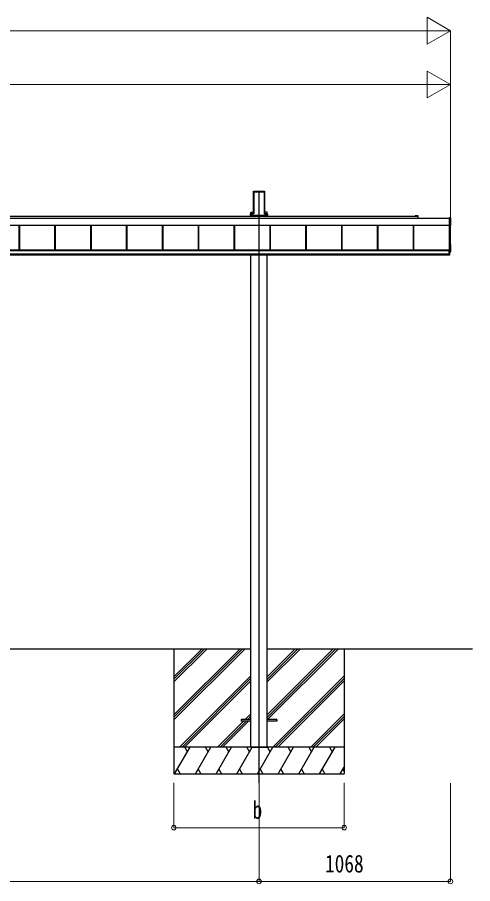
# Model space of a CAD drawing. Units: millimetres, scale not verified. Extents: x -12615 to 12615, y -8910 to 8910.
# Drawn here: x 2911 to 5452, y -5851 to -1011 of the extents above; entities that cross this region are included whole.
import ezdxf
from ezdxf.enums import TextEntityAlignment as Align

# ---------------------------------------------------------------- set-up
doc = ezdxf.new("R2010")
doc.units = ezdxf.units.MM
doc.header["$LTSCALE"] = 50
doc.layers.add('0-4_YKK_12', color=2, linetype='Continuous')
doc.layers.add('0-6_YKK_A1', color=4, linetype='Continuous')
doc.layers.add('0-7_YKK_D', color=6, linetype='Continuous', lineweight=18)
doc.styles.add('ＭＳ ゴシック', font='')
doc.styles.get('ＭＳ ゴシック').set_extended_font_data('MS Gothic')

msp = doc.modelspace()

# ---------------------------------------------------------------- linework, layer by layer
at = {"layer": '0-4_YKK_12'}
msp.add_line((4259.92, -5288), (4259.92, -1983.69), dxfattribs=at)
at = {"layer": '0-6_YKK_A1'}
for p, q in [((4229.03, -1983.19), (4228.68, -1988.69)), ((4229.47, -1983.65), (4229.03, -1983.19)), ((4229.53, -1982.72), (4231.57, -1982.72)), ((4229.53, -1982.72), (4229.97, -1983.19)), ((4230.04, -1984.21), (4230.04, -2099.34)), ((4231.88, -1983.05), (4231.57, -1982.72)), ((4231.88, -1983.05), (4287.96, -1983.05)), ((4287.96, -1983.05), (4288.27, -1982.72)), ((4288.27, -1982.72), (4290.31, -1982.72)), ((4289.79, -2099.34), (4289.79, -1984.21)), ((4289.87, -1983.19), (4290.31, -1982.72)), ((4290.81, -1983.19), (4290.37, -1983.65)), ((4290.81, -1983.19), (4291.15, -1988.69)), ((4228.67, -1989.04), (4228.67, -2105.71)), ((4229.55, -2099.66), (4229.55, -1984.54)), ((4232.42, -1986.19), (4287.42, -1986.19)), ((4232.42, -2107.55), (4232.42, -1986.19)), ((4290.29, -1984.54), (4290.29, -2099.66)), ((4291.17, -1989.04), (4291.17, -2105.71)), ((499.92, -2122.64), (5132.17, -2122.64)), ((4212.05, -2116.46), (4212.05, -2116.96)), ((4212.05, -2116.96), (4212.51, -2116.96)), ((4212.51, -2116.46), (4212.51, -2109.58)), ((4214.51, -2116.46), (4212.51, -2116.46)), ((4214.51, -2116.96), (4212.51, -2116.96)), ((4212.52, -2116.46), (4212.52, -2116.96)), ((4212.55, -2108.61), (4227.56, -2108.61)), ((4214.51, -2109.67), (4214.51, -2116.46)), ((4228.08, -2109.67), (4214.51, -2109.67)), ((4214.51, -2116.46), (4305.33, -2116.46)), ((4214.51, -2116.46), (4214.51, -2116.96)), ((4214.51, -2116.96), (4305.33, -2116.96)), ((4214.72, -2099.28), (4228.67, -2099.28)), ((4214.72, -2108.61), (4214.72, -2099.28)), ((4214.72, -2122.64), (4214.72, -2116.96)), ((4214.92, -2116.96), (4214.92, -2122.64)), ((4215.92, -2116.62), (4303.92, -2116.62)), ((4228.65, -2106.07), (4228.56, -2107.68)), ((4229.08, -2108.23), (4229.46, -2102.14)), ((4229.95, -2102.17), (4229.58, -2108.26)), ((4290.26, -2108.26), (4289.88, -2102.17)), ((4290.38, -2102.14), (4290.76, -2108.23)), ((4305.12, -2099.28), (4291.17, -2099.28)), ((4291.18, -2106.07), (4291.28, -2107.68)), ((4291.75, -2109.17), (4305.33, -2109.17)), ((4305.33, -2109.67), (4291.75, -2109.67)), ((4292.28, -2108.61), (4307.29, -2108.61)), ((4304.92, -2116.96), (4304.92, -2122.64)), ((4305.12, -2108.61), (4305.12, -2099.28)), ((4305.12, -2122.64), (4305.12, -2116.96)), ((4305.33, -2109.17), (4305.33, -2109.67)), ((4305.33, -2116.46), (4305.33, -2109.67)), ((4307.32, -2116.46), (4305.33, -2116.46)), ((4305.33, -2116.46), (4305.33, -2116.96)), ((4307.32, -2116.96), (4305.33, -2116.96)), ((4307.32, -2109.58), (4307.32, -2116.46)), ((4307.32, -2116.46), (4307.32, -2116.96)), ((4307.79, -2116.96), (4307.32, -2116.96)), ((4307.79, -2116.46), (4307.79, -2116.96)), ((5137.46, -2120.14), (5132.17, -2120.14)), ((5132.17, -2122.64), (5145.62, -2122.64)), ((5145.92, -2120.14), (5138.38, -2120.14)), ((5145.92, -2122.94), (5145.92, -2132.61)), ((5148.42, -2132.61), (5148.42, -2122.64)), ((328.92, -2172.55), (5321.42, -2172.55)), ((328.92, -2172.79), (5321.42, -2172.79)), ((347.92, -2132.61), (5321.42, -2132.61)), ((2921.42, -2310.7), (2921.42, -2172.79)), ((2924.02, -2310.7), (2924.02, -2172.79)), ((2924.42, -2310.7), (2924.42, -2172.79)), ((3121.42, -2310.7), (3121.42, -2172.79)), ((3124.02, -2310.7), (3124.02, -2172.79)), ((3124.42, -2310.7), (3124.42, -2172.79)), ((3321.42, -2310.7), (3321.42, -2172.79)), ((3321.42, -2310.7), (3321.42, -2172.79)), ((3324.02, -2310.7), (3324.02, -2172.79)), ((3324.02, -2310.7), (3324.02, -2172.79)), ((3324.42, -2310.7), (3324.42, -2172.79)), ((3521.42, -2310.7), (3521.42, -2172.79)), ((3524.02, -2310.7), (3524.02, -2172.79)), ((3524.42, -2310.7), (3524.42, -2172.79)), ((3721.42, -2310.7), (3721.42, -2172.79)), ((3724.02, -2310.7), (3724.02, -2172.79)), ((3724.42, -2310.7), (3724.42, -2172.79)), ((3921.42, -2310.7), (3921.42, -2172.79)), ((3924.02, -2310.7), (3924.02, -2172.79)), ((3924.42, -2310.7), (3924.42, -2172.79)), ((4121.42, -2310.7), (4121.42, -2172.79)), ((4124.02, -2310.7), (4124.02, -2172.79)), ((4124.42, -2310.7), (4124.42, -2172.79)), ((4321.42, -2310.7), (4321.42, -2172.79)), ((4324.02, -2310.7), (4324.02, -2172.79)), ((4324.42, -2310.7), (4324.42, -2172.79)), ((4521.42, -2310.7), (4521.42, -2172.79)), ((4524.02, -2310.7), (4524.02, -2172.79)), ((4524.42, -2310.7), (4524.42, -2172.79)), ((4721.42, -2310.7), (4721.42, -2172.79)), ((4724.02, -2310.7), (4724.02, -2172.79)), ((4724.42, -2310.7), (4724.42, -2172.79)), ((4921.42, -2310.7), (4921.42, -2172.79)), ((4924.02, -2310.7), (4924.02, -2172.79)), ((4924.42, -2310.7), (4924.42, -2172.79)), ((5121.42, -2310.7), (5121.42, -2172.79)), ((5124.02, -2310.7), (5124.02, -2172.79)), ((5124.42, -2310.7), (5124.42, -2172.79)), ((5321.42, -2173.82), (5321.42, -2174.32)), ((5321.42, -2174.32), (5328.95, -2173.86)), ((5322.92, -2337.97), (5322.92, -2174.23)), ((5327.92, -2319.94), (5327.92, -2173.92)), ((5329.42, -2173.05), (5329.42, -2132.03)), ((326.42, -2310.7), (5319.42, -2310.7)), ((326.42, -2312.71), (5319.42, -2312.71)), ((326.42, -2314.51), (5319.42, -2314.51)), ((326.42, -2314.51), (5319.42, -2314.51)), ((5322.92, -2310.44), (5319.42, -2310.44)), ((5327.92, -2319.94), (5322.92, -2319.94)), ((5322.92, -2321.49), (5328.95, -2321.13)), ((5328.95, -2278.8), (5327.92, -2278.73)), ((5329.42, -2320.32), (5329.42, -2279.29)), ((326.42, -2331.48), (5319.42, -2331.48)), ((326.42, -2337.97), (5319.42, -2337.97)), ((4214.72, -5088), (4214.72, -2337.97)), ((4305.12, -5088), (4305.12, -2337.97)), ((5322.92, -2332.88), (5319.42, -2332.88)), ((5322.92, -2339.5), (5319.42, -2339.5)), ((1431.12, -4538), (4214.72, -4538)), ((3784.92, -4538), (3784.92, -5238)), ((3784.92, -4907.18), (4154.1, -4538)), ((3784.92, -4921.32), (4168.24, -4538)), ((3784.92, -4935.46), (4182.38, -4538)), ((3784.92, -4723.33), (3970.25, -4538)), ((3784.92, -4709.19), (3956.11, -4538)), ((3784.92, -4695.05), (3941.96, -4538)), ((4305.12, -4538), (5452.11, -4538)), ((4305.12, -4907.48), (4674.6, -4538)), ((4305.12, -4921.62), (4688.74, -4538)), ((4305.12, -4723.63), (4490.75, -4538)), ((4305.12, -4709.49), (4476.61, -4538)), ((4305.12, -4695.35), (4462.46, -4538)), ((4307.38, -4933.5), (4702.88, -4538)), ((4734.92, -4538), (4734.92, -5238)), ((3816.23, -5088), (4214.72, -4689.51)), ((4336.73, -5088), (4734.92, -4689.81)), ((3830.37, -5088), (4214.72, -4703.65)), ((3844.51, -5088), (4214.72, -4717.8)), ((4350.87, -5088), (4734.92, -4703.95)), ((4365.01, -5088), (4734.92, -4718.1)), ((4159.72, -4933.5), (4159.72, -4942.5)), ((4214.72, -4933.5), (4159.72, -4933.5)), ((4182.86, -4933.5), (4214.72, -4901.64)), ((4197, -4933.5), (4214.72, -4915.78)), ((4211.14, -4933.5), (4214.72, -4929.93)), ((4359.72, -4933.5), (4304.72, -4933.5)), ((4359.72, -4933.5), (4359.72, -4942.5)), ((4548.86, -5088), (4734.92, -4901.94)), ((4563, -5088), (4734.92, -4916.08)), ((4577.14, -5088), (4734.92, -4930.23)), ((4028.36, -5088), (4173.86, -4942.5)), ((4042.5, -5088), (4188, -4942.5)), ((4056.64, -5088), (4202.14, -4942.5)), ((4214.72, -4942.5), (4159.72, -4942.5)), ((4359.72, -4942.5), (4304.72, -4942.5)), ((4734.92, -5088), (3784.92, -5088)), ((3789.19, -5238), (3875.8, -5088)), ((3860.8, -5113.98), (3845.79, -5088)), ((3904.66, -5238), (3991.27, -5088)), ((3976.27, -5113.98), (3961.27, -5088)), ((4020.13, -5238), (4106.74, -5088)), ((4091.74, -5113.98), (4076.73, -5088)), ((4135.6, -5238), (4222.21, -5088)), ((4207.21, -5113.98), (4192.2, -5088)), ((4214.72, -5088), (4305.12, -5088)), ((4251.07, -5238), (4337.68, -5088)), ((4322.68, -5113.98), (4307.67, -5088)), ((4366.54, -5238), (4453.15, -5088)), ((4438.15, -5113.98), (4423.15, -5088)), ((4482.01, -5238), (4568.62, -5088)), ((4538.62, -5088), (4553.62, -5113.98)), ((4597.48, -5238), (4684.09, -5088)), ((4654.09, -5088), (4669.09, -5113.98)), ((3804.19, -5212.02), (3819.19, -5238)), ((3919.66, -5212.02), (3934.66, -5238)), ((4035.13, -5212.02), (4050.13, -5238)), ((4150.6, -5212.02), (4165.6, -5238)), ((4266.07, -5212.02), (4281.07, -5238)), ((4381.54, -5212.02), (4396.54, -5238)), ((4497.01, -5212.02), (4512.01, -5238)), ((4612.48, -5212.02), (4627.48, -5238)), ((4712.95, -5238), (4734.92, -5199.96)), ((4727.95, -5212.02), (4734.92, -5224.08)), ((3784.92, -5238), (4734.92, -5238))]:
    msp.add_line(p, q, dxfattribs=at)
for points in [[(4212.05, -2109.11), (4212.05, -2116.46), (4212.51, -2116.46)], [(4214.51, -2109.67), (4214.51, -2109.17), (4228.08, -2109.17)], [(4307.79, -2109.11), (4307.79, -2116.46), (4307.32, -2116.46)], [(5328.95, -2131.53), (5321.42, -2131.07), (5321.42, -2131.57), (5321.42, -2173.82)], [(5319.42, -2310.44), (5319.42, -2332.88), (5319.42, -2339.5)], [(5319.92, -2310.44), (5319.92, -2332.88), (5319.92, -2339.5)], [(5322.92, -2310.44), (5322.92, -2332.88), (5322.92, -2339.5)]]:
    msp.add_lwpolyline(points, dxfattribs=at)
for centre, radius, start, end in [((4213.01, -2109.58), 0.501, 90.24971, 179.75029), ((4306.82, -2109.58), 0.501, 0.24971, 89.75029), ((5132.17, -2121.39), 1.25, 90, 270), ((5137.46, -2120.34), 0.2, 23.57818, 90), ((5137.92, -2120.14), 0.3, 203.57818, 336.42182), ((5138.38, -2120.34), 0.2, 90, 156.42182), ((5145.62, -2122.94), 0.3, 360, 90), ((5145.92, -2122.64), 2.5, 0, 90), ((5328.92, -2132.03), 0.497, 0.05228, 86.83056), ((5328.55, -2173.08), 0.873, 297.46207, 2.25858), ((5328.92, -2279.29), 0.497, 0.05228, 86.83056), ((5328.55, -2320.35), 0.873, 297.46207, 2.25858)]:
    msp.add_arc(centre, radius, start, end, dxfattribs=at)
for centre, major_axis, ratio, start_param, end_param in [((4229.53, -1983.22), (0.346, -0.364), 0.996462, 2.3838095, 3.8892836), ((4229.24, -1986.69), (0.22, 3.04), 0.070684, 5.5043854, 6.2286971), ((4229.74, -1986.72), (0.22, 3.54), 0.060877, 5.5025319, 6.2268436), ((4290.1, -1986.72), (-0.22, 3.54), 0.060877, 0.0563417, 0.7806534), ((4290.59, -1986.69), (-0.22, 3.04), 0.070684, 0.0544883, 0.7787999), ((4290.31, -1983.22), (-0.346, -0.364), 0.996462, 2.3939017, 3.8993758), ((4228.71, -1988.69), (0.031, 0.5), 0.061627, 1.5746234, 2.3600215), ((4291.12, -1988.69), (-0.031, 0.5), 0.061627, 3.9231638, 4.7085619), ((4212.55, -2109.11), (0.355, -0.355), 0.99628, 2.358058, 3.9251274), ((4214.51, -2109.57), (2, 0), 0.045872, 3.2026792, 4.712389), ((4214.51, -2109.07), (1.5, 0), 0.061163, 3.2026792, 4.712389), ((4227.56, -2107.61), (0.691, -0.728), 0.996462, 5.5254021, 7.0308762), ((4228.08, -2108.16), (-0.693, 0.73), 0.992955, 2.3838095, 3.8892836), ((4228.08, -2108.16), (1.04, -1.09), 0.996462, 5.5254021, 7.0308762), ((4228.62, -2106.07), (0.031, 0.5), 0.061627, 4.716216, 5.5016142), ((4229.24, -2102.14), (0.22, 3.5), 0.061627, 4.716216, 5.5016142), ((4229.74, -2102.17), (0.22, 4), 0.053972, 4.7153191, 5.5007173), ((4290.1, -2102.17), (-0.22, 4), 0.053972, 0.782468, 1.5678662), ((4291.76, -2108.16), (-1.04, -1.09), 0.996462, 5.5354944, 7.0409685), ((4290.59, -2102.14), (-0.22, 3.5), 0.061627, 0.7815711, 1.5669693), ((4291.76, -2108.16), (0.693, 0.73), 0.992955, 2.3939017, 3.8993758), ((4291.21, -2106.07), (-0.031, 0.5), 0.061627, 0.7815711, 1.5669693), ((4292.28, -2107.61), (-0.691, -0.728), 0.996462, 5.5354944, 7.0409685), ((4305.33, -2109.07), (1.5, 0), 0.061163, 4.712389, 6.2220988), ((4305.33, -2109.57), (2, 0), 0.045872, 4.712389, 6.2220988), ((4307.29, -2109.11), (-0.355, -0.355), 0.99628, 2.358058, 3.9251274)]:
    msp.add_ellipse(centre, major_axis=major_axis, ratio=ratio, start_param=start_param, end_param=end_param, dxfattribs=at)
at = {"layer": '0-7_YKK_D'}
for p, q in [((5327.92, -1086.19), (5198.01, -1011.19)), ((5198.01, -1011.19), (5198.01, -1161.19)), ((5177.92, -1086.19), (-4535.08, -1086.19)), ((5327.92, -1086.19), (5068.11, -1086.19)), ((5327.92, -1086.19), (5198.01, -1161.19)), ((5327.92, -2164.13), (5327.92, -1085.19)), ((5327.92, -1386.19), (5198.01, -1311.19)), ((5198.01, -1311.19), (5198.01, -1461.19)), ((5177.92, -1386.19), (474.92, -1386.19)), ((5327.92, -1386.19), (5068.11, -1386.19)), ((5327.92, -1386.19), (5198.01, -1461.19)), ((5327.92, -2147.35), (5327.92, -1385.19)), ((3784.92, -5288), (3784.92, -5539)), ((4259.92, -5288.5), (4259.92, -5839)), ((4259.92, -5288.5), (4259.92, -5839)), ((4734.92, -5288), (4734.92, -5539)), ((5327.92, -5288.5), (5327.92, -5839)), ((3784.92, -5538), (4734.92, -5538)), ((1385.92, -5838), (4259.92, -5838)), ((5327.92, -5838), (4259.92, -5838))]:
    msp.add_line(p, q, dxfattribs=at)
for centre in [(3784.92, -5538), (4734.92, -5538), (4259.92, -5838), (4259.92, -5838), (5327.92, -5838)]:
    msp.add_circle(centre, 12.75, dxfattribs=at)

# ---------------------------------------------------------------- texts
at = {"layer": '0-7_YKK_D', "style": 'ＭＳ ゴシック', "width": 0.8}
for s, p in [('b', (4223.92, -5518)), ('1068', (4628.32, -5818))]:
    msp.add_text(s, height=98.97, dxfattribs=at).set_placement(p, align=Align.BOTTOM_LEFT)

doc.saveas('drawing.dxf')
